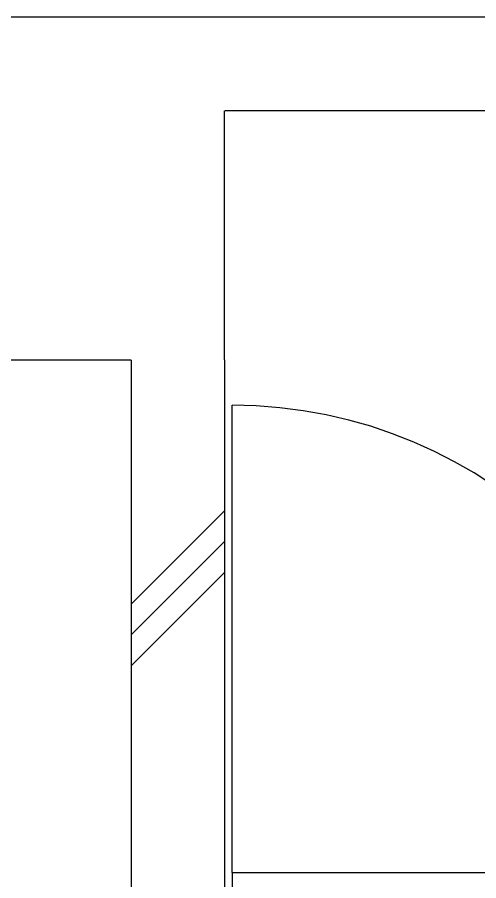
# Model space of a CAD drawing. Units: millimetres at full size, sheet at 1:50. Extents: x -9750 to 9750, y -6680 to 6675.
# Drawn here: x -5449 to -4707, y 3809 to 5195 of the extents above; entities that cross this region are included whole.
import ezdxf

# ---------------------------------------------------------------- set-up
doc = ezdxf.new("R2010")
doc.units = ezdxf.units.MM
doc.header["$LTSCALE"] = 50
for name, color, linetype in [('0-5_柱', 7, 'Continuous'), ('0-6_壁', 4, 'Continuous'), ('0-7_建具', 7, 'Continuous'), ('0-8_床仕上', 7, 'Continuous')]:
    doc.layers.add(name, color=color, linetype=linetype)

msp = doc.modelspace()

# ---------------------------------------------------------------- wipeouts: each hides what was drawn before it
msp.add_wipeout([(-5115.77, 3745.05), (-4015.77, 3745.05), (-4015.77, 5120.05), (-4015.77, 5120.05)])

# ---------------------------------------------------------------- next in the draw order: wipeouts: each hides what was drawn before it
msp.add_wipeout([(-5115.77, 3745.05), (-4015.77, 5120.05), (-5115.77, 5120.05), (-5115.77, 5120.05)])

# ---------------------------------------------------------------- next in the draw order: linework, layer by layer
at = {"layer": '0-8_床仕上'}
msp.add_solid([(-5115.77, 3745.05), (-5115.77, 5120.05), (-5115.77, 5120.05)], dxfattribs=at)

# ---------------------------------------------------------------- next in the draw order: wipeouts: each hides what was drawn before it
msp.add_wipeout([(-5103.8, 3822.05), (-5103.8, 3668.05), (-4353.8, 3668.05), (-4353.8, 3668.05)])

# ---------------------------------------------------------------- next in the draw order: wipeouts: each hides what was drawn before it
at = {"color": 7}
for points in [[(-3965.77, 5045.05), (-3865.77, 5195.05), (-5115.77, 5195.05), (-5115.77, 5195.05)], [(-5115.77, 4645.05), (-5265.77, 4645.05), (-5265.77, 1789.14), (-5265.77, 1789.14)]]:
    msp.add_wipeout(points, dxfattribs=at)
msp.add_wipeout([(-5103.8, 3822.05), (-4353.8, 3668.05), (-4353.8, 3822.05), (-4353.8, 3822.05)])

# ---------------------------------------------------------------- next in the draw order: linework, layer by layer
at = {"layer": '0-7_建具', "color": 4}
msp.add_line((-5103.8, 3822.05), (-5103.8, 4572.05), dxfattribs=at)
at = {"layer": '0-7_建具'}
for q in [(-4353.8, 3822.05), (-5103.8, 3668.05)]:
    msp.add_line((-5103.8, 3822.05), q, dxfattribs=at)
at = {"layer": '0-7_建具', "color": 4}
msp.add_arc((-5103.8, 3822.05), 750, 0, 90, dxfattribs=at)
at = {"layer": '0-7_建具'}
msp.add_solid([(-5103.8, 3822.05), (-4353.8, 3822.05), (-4353.8, 3822.05)], dxfattribs=at)

# ---------------------------------------------------------------- next in the draw order: wipeouts: each hides what was drawn before it
at = {"color": 7}
for points in [[(-3965.77, 5045.05), (-5115.77, 5195.05), (-5115.77, 5045.05), (-5115.77, 5045.05)], [(-5115.77, 4645.05), (-5265.77, 1789.14), (-5115.77, 1689.14), (-5115.77, 1689.14)]]:
    msp.add_wipeout(points, dxfattribs=at)

# ---------------------------------------------------------------- next in the draw order: linework, layer by layer
at = {"layer": '0-6_壁', "color": 3}
for p, q in [((-3865.77, 5195.05), (-5115.77, 5195.05)), ((-4065.77, 5045.05), (-5115.77, 5045.05)), ((-5265.77, 4645.05), (-5265.77, 1789.14)), ((-5115.77, 4645.05), (-5115.77, 3795.05))]:
    msp.add_line(p, q, dxfattribs=at)
at = {"layer": '0-6_壁'}
for p, q in [((-5265.77, 4252.85), (-5115.77, 4402.85)), ((-5265.77, 4203.35), (-5115.77, 4353.35)), ((-5265.77, 4153.85), (-5115.77, 4303.85))]:
    msp.add_line(p, q, dxfattribs=at)
at = {"layer": '0-6_壁', "color": 7}
for points in [[(-3965.77, 5045.05), (-5115.77, 5045.05), (-5115.77, 5045.05)], [(-5115.77, 4645.05), (-5115.77, 1689.14), (-5115.77, 1689.14)]]:
    msp.add_solid(points, dxfattribs=at)

# ---------------------------------------------------------------- next in the draw order: wipeouts: each hides what was drawn before it
msp.add_wipeout([(-5615.77, 4645.05), (-5115.77, 4645.05), (-5115.77, 5195.05), (-5115.77, 5195.05)])

# ---------------------------------------------------------------- next in the draw order: wipeouts: each hides what was drawn before it
msp.add_wipeout([(-5615.77, 4645.05), (-5115.77, 5195.05), (-5615.77, 5195.05), (-5615.77, 5195.05)])

# ---------------------------------------------------------------- next in the draw order: linework, layer by layer
at = {"layer": '0-5_柱', "color": 3}
msp.add_line((-5115.77, 4645.05), (-5115.77, 5045.05), dxfattribs=at)
msp.add_lwpolyline([(-5115.77, 5195.05), (-5615.77, 5195.05), (-5615.77, 4645.05), (-5265.77, 4645.05)], dxfattribs=at)

doc.saveas('drawing.dxf')
